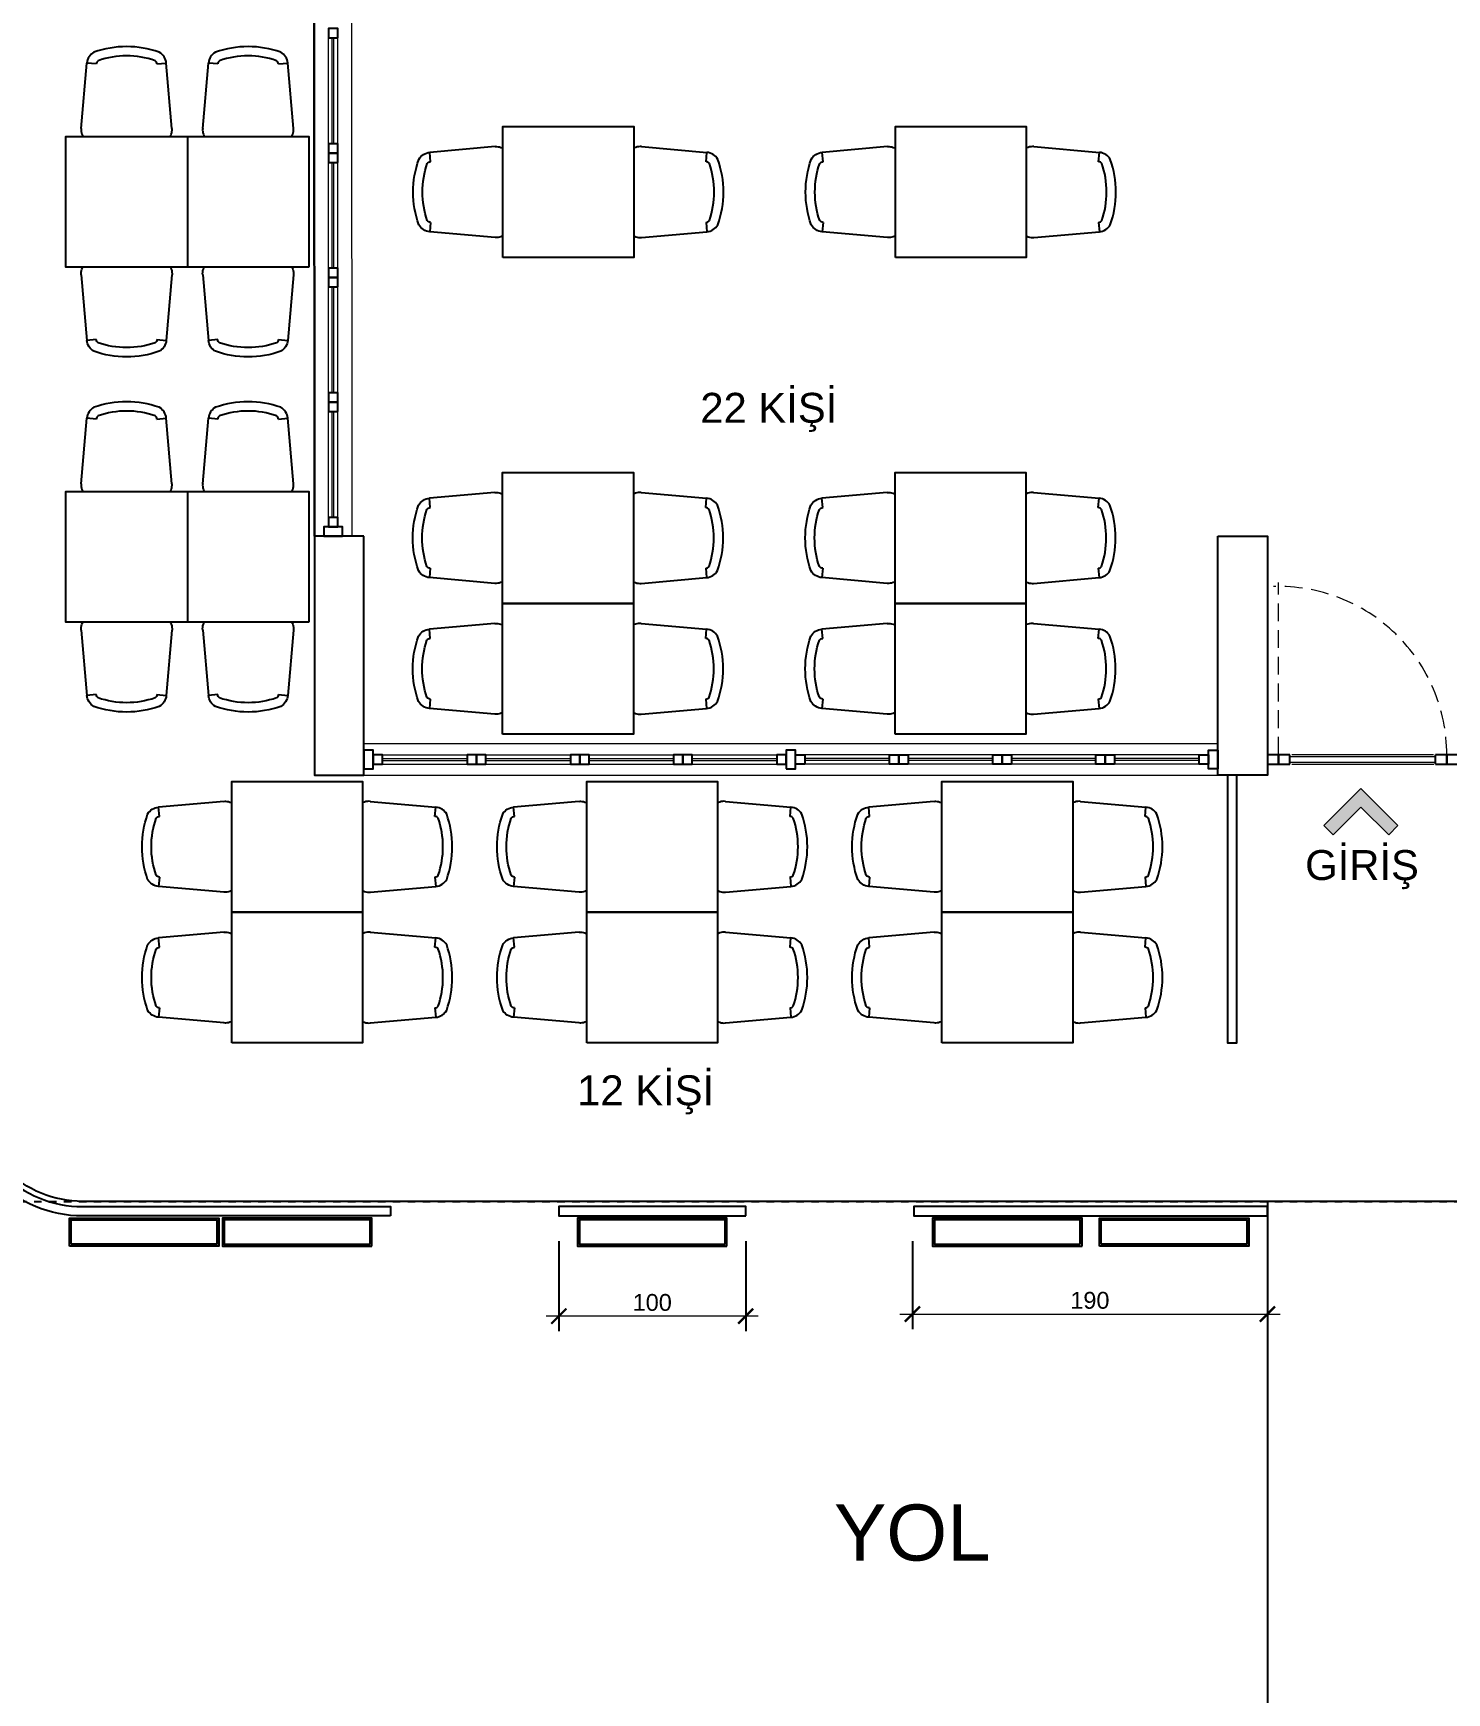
# Model space of a CAD drawing. Header units: millimetres. Extents: x 863 to 22635, y -482 to 12118.
# Drawn here: x 15304 to 16060, y 2683 to 3571 of the extents above; entities that cross this region are included whole.
import ezdxf

# ---------------------------------------------------------------- set-up
doc = ezdxf.new("R2010")
doc.units = ezdxf.units.MM
doc.set_wipeout_variables(frame=1)
doc.header["$PDMODE"] = 35
doc.linetypes.add('DASHED2', pattern=[9.525, 6.35, -3.175])
doc.linetypes.add('JIS_02_1.0', pattern=[2, 1, -1])
for name, color, linetype in [('ALUMINIUM_0G', 145, 'Continuous'), ('Existing COLUMN_0G', 63, 'Continuous'), ('Existing WALL_0G', 65, 'Continuous'), ('PAVEMENT OUTSIDE_0G', 25, 'Continuous')]:
    doc.layers.add(name, color=color, linetype=linetype)
for name, color, linetype, lineweight in [('FURNITURE_0G', 53, 'Continuous', 25), ('İNCE', 252, 'Continuous', 15), ('yazi', 150, 'Continuous', 18)]:
    doc.layers.add(name, color=color, linetype=linetype, lineweight=lineweight)
doc.styles.get("Standard").update_dxf_attribs({"font": 'arial.ttf'})
doc.dimstyles.new('gness', dxfattribs={"dimscale": 45, "dimtxt": 0.2, "dimasz": 0.18, "dimexe": 0.18, "dimexo": 0.3, "dimgap": 0.06, "dimtad": 1, "dimtoh": 1, "dimdec": 1, "dimdsep": 46, "dimtxsty": 'Standard', "dimblk": 'ARCHTICK', "dimcen": 0.09, "dimdle": 0.15, "dimclrd": 144, "dimclre": 152, "dimclrt": 150, "dimadec": 0, "dimazin": 3, "dimtfac": 1, "dimtdec": 1, "dimtofl": 0, "dimtmove": 0, "dimatfit": 3, "dimldrblk": 'ARCHTICK', "dimfxl": 1, "dimtolj": 1, "dimtzin": 0, "dimlwd": 5, "dimarcsym": 0})

# ---------------------------------------------------------------- blocks, each defined once
blk = doc.blocks.new('A$C653B2E3B')
at = {"color": 0}
blk.add_wipeout([(0, 411.3), (5.4, 439.3), (24.3, 466.6), (39.4, 477.3), (60.5, 484.9), (75, 486.3), (113, 483.3), (431.5, 455.4), (449.2, 451.7), (465.4, 443.9), (482.3, 429.1), (490.1, 417.9), (502.6, 377.7), (510.3, 344.8), (516.3, 307.8), (519.3, 276.3), (520.3, 243.2), (519, 206), (515.5, 172.7), (508.2, 131.4), (501.6, 104.9), (490.1, 68.4), (479.8, 54.4), (465.4, 42.4), (441.3, 32.4), (431.5, 30.9), (81.5, 0.3), (61.3, 1.3), (38.8, 9.3), (24.3, 19.7), (12.9, 32.9), (4.6, 49.2), (0, 75)], dxfattribs=at).dxf.layer = 'FURNITURE_0G'
at = {"layer": 'FURNITURE_0G', "color": 0}
for p, q in [((81.5, 486), (431.5, 455.4)), ((427.2, 405.6), (431.5, 455.4)), ((0, 411.3), (0, 243.2)), ((0, 75), (0, 243.2)), ((81.5, 0.3), (431.5, 30.9)), ((427.2, 80.7), (431.5, 30.9))]:
    blk.add_line(p, q, dxfattribs=at)
for centre, radius, start, end in [((75, 411.3), 75, 85, 180), ((425, 380.7), 75, 29.76982, 85), ((425, 380.7), 25, 37.48739, 85), ((0, 243.2), 470.3, 0, 18.95114), ((0, 243.2), 520.3, 0, 19.62615), ((0, 243.2), 470.3, 341.04886, 0), ((0, 243.2), 520.3, 340.37385, 0), ((425, 105.6), 25, 275, 322.51261), ((75, 75), 75, 180, 275), ((425, 105.6), 75, 275, 330.23018)]:
    blk.add_arc(centre, radius, start, end, dxfattribs=at)
blk = doc.blocks.new('221026_70X70-MASA-CIFT')
at = {"layer": 'FURNITURE_0G', "color": 0, "linetype": 'ByBlock', "yscale": 0.1, "zscale": 0.1, "rotation": 270}
for p, xscale in [((-24.32, 31), -0.1), ((-24.32, -31), 0.1)]:
    blk.add_blockref('A$C653B2E3B', p, dxfattribs=dict(at, xscale=xscale))
at = {"color": 0, "linetype": 'ByBlock'}
blk.add_wipeout([(-35, 35), (35, 35), (35, -35), (-35, -35)], dxfattribs=at).dxf.layer = 'FURNITURE_0G'
at = {"layer": 'FURNITURE_0G', "color": 0, "linetype": 'ByBlock'}
blk.add_lwpolyline([(-35, 35), (35, 35), (35, -35), (-35, -35)], close=True, dxfattribs=at)
blk = doc.blocks.new('221026_65X70-MASA-CIFT')
at = {"layer": 'FURNITURE_0G', "color": 0, "linetype": 'ByBlock', "yscale": 0.1000000000000001, "rotation": 90}
for p, xscale, zscale in [((24.32, 31), 0.1000000000000001, 0.1000000000000001), ((24.32, -31), -0.1000000000000001, 0.1)]:
    blk.add_blockref('A$C653B2E3B', p, dxfattribs=dict(at, xscale=xscale, zscale=zscale))
at = {"color": 0, "linetype": 'ByBlock'}
blk.add_wipeout([(32.5, -35), (-32.5, -35), (-32.5, 35), (32.5, 35)], dxfattribs=at).dxf.layer = 'FURNITURE_0G'
at = {"layer": 'FURNITURE_0G', "color": 0, "linetype": 'ByBlock'}
blk.add_lwpolyline([(32.5, -35), (-32.5, -35), (-32.5, 35), (32.5, 35)], close=True, dxfattribs=at)
blk = doc.blocks.new('_ArchTick')
at = {"color": 0, "linetype": 'ByBlock', "const_width": 0.15}
blk.add_lwpolyline([(-0.5, -0.5), (0.5, 0.5)], dxfattribs=at)
blk = doc.blocks.new('*D590')
at = {"color": 152, "lineweight": -2, "transparency": 16777216}
for p, q in [((15774.05, 2924.38), (15774.05, 2877.29)), ((15964.04, 2924.38), (15964.04, 2877.29))]:
    blk.add_line(p, q, dxfattribs=at)
at = {"color": 144, "linetype": 'Continuous', "lineweight": 5, "transparency": 16777216}
blk.add_line((15767.3, 2885.39), (15970.79, 2885.39), dxfattribs=at)
at = {"layer": 'Defpoints', "color": 0, "transparency": 16777216}
for p in [(15774.05, 2937.88), (15964.04, 2937.88), (15964.04, 2885.39)]:
    blk.add_point(p, dxfattribs=at)
at = {"color": 144, "lineweight": 5, "transparency": 16777216, "xscale": 8.1, "yscale": 8.1, "zscale": 8.1, "rotation": 180}
blk.add_blockref('_ArchTick', (15774.05, 2885.39), dxfattribs=at)
at = {"color": 144, "lineweight": 5, "transparency": 16777216, "xscale": 8.1, "yscale": 8.1, "zscale": 8.1}
blk.add_blockref('_ArchTick', (15964.04, 2885.39), dxfattribs=at)
at = {"color": 150, "transparency": 16777216, "insert": (15869.04, 2892.68), "char_height": 9, "attachment_point": 5, "bg_fill": 3, "box_fill_scale": 1.1, "bg_fill_color": 256, "bg_fill_true_color": 13158600, "bg_fill_transparency": 0}
blk.add_mtext('\\A1;190', dxfattribs=at)
blk = doc.blocks.new('*D591')
at = {"color": 152, "lineweight": -2, "transparency": 16777216}
for p, q in [((15584.85, 2924.38), (15584.85, 2876.16)), ((15684.85, 2924.38), (15684.85, 2876.16))]:
    blk.add_line(p, q, dxfattribs=at)
at = {"color": 144, "linetype": 'Continuous', "lineweight": 5, "transparency": 16777216}
blk.add_line((15691.6, 2884.26), (15578.1, 2884.26), dxfattribs=at)
at = {"layer": 'Defpoints', "color": 0, "transparency": 16777216}
for p in [(15584.85, 2937.88), (15684.85, 2937.88), (15584.85, 2884.26)]:
    blk.add_point(p, dxfattribs=at)
at = {"color": 144, "lineweight": 5, "transparency": 16777216, "xscale": 8.1, "yscale": 8.1, "zscale": 8.1, "rotation": 180}
blk.add_blockref('_ArchTick', (15584.85, 2884.26), dxfattribs=at)
at = {"color": 144, "lineweight": 5, "transparency": 16777216, "xscale": 8.1, "yscale": 8.1, "zscale": 8.1}
blk.add_blockref('_ArchTick', (15684.85, 2884.26), dxfattribs=at)
at = {"color": 150, "transparency": 16777216, "insert": (15634.85, 2891.56), "char_height": 9, "attachment_point": 5, "bg_fill": 3, "box_fill_scale": 1.1, "bg_fill_color": 256, "bg_fill_true_color": 13158600, "bg_fill_transparency": 0}
blk.add_mtext('\\A1;100', dxfattribs=at)

msp = doc.modelspace()

# ---------------------------------------------------------------- hatches: boundary and pattern name
at = {"layer": 'yazi', "linetype": 'Continuous'}
h = msp.add_hatch(color=256, dxfattribs=at)
h.dxf.hatch_style = 1
h.paths.add_polyline_path([(15999.25, 3141.83), (15994.3, 3146.78), (16014.1, 3166.58), (16033.9, 3146.78), (16028.95, 3141.83), (16014.1, 3156.68)])

# ---------------------------------------------------------------- linework, layer by layer
at = {"color": 251, "linetype": 'Continuous', "lineweight": 30, "ltscale": 1.5}
msp.add_line((15454.04, 3301.66), (15453.98, 3895.57), dxfattribs=at)
at = {"color": 251, "linetype": 'Continuous', "lineweight": 20, "ltscale": 10}
for p, q in [((15461.54, 3511.59), (15461.54, 3568.23)), ((15466.54, 3511.59), (15466.54, 3568.23)), ((15461.54, 3444.95), (15461.54, 3501.59)), ((15466.54, 3444.95), (15466.54, 3501.59)), ((15461.54, 3378.31), (15461.54, 3434.95)), ((15466.54, 3378.31), (15466.54, 3434.95)), ((15461.54, 3311.66), (15461.54, 3368.31)), ((15466.54, 3311.66), (15466.54, 3368.31)), ((15480.54, 3190.66), (15937.54, 3190.66)), ((15490.54, 3184.66), (15535.79, 3184.66)), ((15490.54, 3179.66), (15535.79, 3179.66)), ((15545.79, 3184.66), (15591.04, 3184.66)), ((15545.79, 3179.66), (15591.04, 3179.66)), ((15601.04, 3184.66), (15646.29, 3184.66)), ((15601.04, 3179.66), (15646.29, 3179.66)), ((15656.29, 3184.66), (15701.54, 3184.66)), ((15656.29, 3179.66), (15701.54, 3179.66)), ((15761.79, 3184.66), (15716.54, 3184.66)), ((15761.79, 3179.66), (15716.54, 3179.66)), ((15817.04, 3184.66), (15771.79, 3184.66)), ((15817.04, 3179.66), (15771.79, 3179.66)), ((15872.29, 3184.66), (15827.04, 3184.66)), ((15872.29, 3179.66), (15827.04, 3179.66)), ((15927.54, 3184.66), (15882.29, 3184.66)), ((15927.54, 3179.66), (15882.29, 3179.66)), ((15480.54, 3173.66), (15937.54, 3173.66))]:
    msp.add_line(p, q, dxfattribs=at)
at = {"color": 251, "linetype": 'DASHED2', "lineweight": 20, "ltscale": 1.5}
msp.add_line((15970.04, 3184.66), (15970.04, 3276.88), dxfattribs=at)
at = {"color": 251, "linetype": 'Continuous', "lineweight": 20, "ltscale": 10}
for points in [[(15473.71, 3895.58), (15474.04, 3301.66)], [(15977.12, 3179.66), (16053.01, 3179.66)], [(16052.94, 3184.66), (15977.19, 3184.66)]]:
    msp.add_lwpolyline(points, dxfattribs=at)
at = {"color": 251, "linetype": 'DASHED2', "lineweight": 20, "ltscale": 1.5}
msp.add_arc((15969.96, 3184.63), 90.08, 0.02168, 91.73131, dxfattribs=at)
at = {"layer": 'ALUMINIUM_0G'}
for p, q in [((15976.04, 3179.66), (15976.04, 3184.66)), ((16054.04, 3179.66), (16054.04, 3184.66))]:
    msp.add_line(p, q, dxfattribs=at)
for points in [[(15466.54, 3568.23), (15466.54, 3573.23), (15461.54, 3573.23), (15461.54, 3568.23)], [(15466.54, 3506.59), (15466.54, 3511.59), (15461.54, 3511.59), (15461.54, 3506.59)], [(15466.54, 3501.59), (15466.54, 3506.59), (15461.54, 3506.59), (15461.54, 3501.59)], [(15466.54, 3439.95), (15466.54, 3444.95), (15461.54, 3444.95), (15461.54, 3439.95)], [(15466.54, 3434.95), (15466.54, 3439.95), (15461.54, 3439.95), (15461.54, 3434.95)], [(15466.54, 3373.31), (15466.54, 3378.31), (15461.54, 3378.31), (15461.54, 3373.31)], [(15466.54, 3368.31), (15466.54, 3373.31), (15461.54, 3373.31), (15461.54, 3368.31)], [(15469.04, 3301.66), (15469.04, 3306.66), (15459.04, 3306.66), (15459.04, 3301.66)], [(15466.54, 3306.66), (15466.54, 3311.66), (15461.54, 3311.66), (15461.54, 3306.66)], [(15480.54, 3177.16), (15485.54, 3177.16), (15485.54, 3187.16), (15480.54, 3187.16)], [(15485.54, 3179.66), (15490.54, 3179.66), (15490.54, 3184.66), (15485.54, 3184.66)], [(15535.79, 3179.66), (15540.79, 3179.66), (15540.79, 3184.66), (15535.79, 3184.66)], [(15540.79, 3179.66), (15545.79, 3179.66), (15545.79, 3184.66), (15540.79, 3184.66)], [(15591.04, 3179.66), (15596.04, 3179.66), (15596.04, 3184.66), (15591.04, 3184.66)], [(15596.04, 3179.66), (15601.04, 3179.66), (15601.04, 3184.66), (15596.04, 3184.66)], [(15646.29, 3179.66), (15651.29, 3179.66), (15651.29, 3184.66), (15646.29, 3184.66)], [(15651.29, 3179.66), (15656.29, 3179.66), (15656.29, 3184.66), (15651.29, 3184.66)], [(15701.54, 3179.66), (15706.54, 3179.66), (15706.54, 3184.66), (15701.54, 3184.66)], [(15706.54, 3177.16), (15711.54, 3177.16), (15711.54, 3187.16), (15706.54, 3187.16)], [(15716.54, 3179.66), (15711.54, 3179.66), (15711.54, 3184.66), (15716.54, 3184.66)], [(15766.79, 3179.66), (15761.79, 3179.66), (15761.79, 3184.66), (15766.79, 3184.66)], [(15771.79, 3179.66), (15766.79, 3179.66), (15766.79, 3184.66), (15771.79, 3184.66)], [(15822.04, 3179.66), (15817.04, 3179.66), (15817.04, 3184.66), (15822.04, 3184.66)], [(15827.04, 3179.66), (15822.04, 3179.66), (15822.04, 3184.66), (15827.04, 3184.66)], [(15877.29, 3179.66), (15872.29, 3179.66), (15872.29, 3184.66), (15877.29, 3184.66)], [(15882.29, 3179.66), (15877.29, 3179.66), (15877.29, 3184.66), (15882.29, 3184.66)], [(15932.54, 3179.66), (15927.54, 3179.66), (15927.54, 3184.66), (15932.54, 3184.66)], [(15937.54, 3177.16), (15932.54, 3177.16), (15932.54, 3187.16), (15937.54, 3187.16)], [(15970.04, 3179.66), (15970.04, 3184.66), (15964.04, 3184.66), (15964.04, 3179.66)]]:
    msp.add_lwpolyline(points, close=True, dxfattribs=at)
for points in [[(15976.04, 3184.66), (15970.04, 3184.66), (15970.04, 3179.66), (15976.04, 3179.66)], [(16054.04, 3179.66), (16060.04, 3179.66), (16060.04, 3184.66), (16054.04, 3184.66)], [(16066.04, 3184.66), (16060.04, 3184.66), (16060.04, 3179.66), (16066.04, 3179.66)]]:
    msp.add_lwpolyline(points, dxfattribs=at)
at = {"layer": 'Existing COLUMN_0G'}
for points in [[(15480.54, 3301.66), (15454.04, 3301.66), (15454.04, 3173.66), (15480.54, 3173.66)], [(15937.54, 3301.66), (15964.04, 3301.66), (15964.04, 3173.66), (15937.54, 3173.66)]]:
    msp.add_lwpolyline(points, close=True, dxfattribs=at)
at = {"layer": 'Existing WALL_0G', "linetype": 'JIS_02_1.0', "ltscale": 4}
msp.add_lwpolyline([(15454.04, 4120.66), (15272.04, 4120.66), (15272.04, 2945.66), (17043.04, 2945.66), (17043.04, 3173.66), (16976.54, 3173.66)], dxfattribs=at)
at = {"layer": 'İNCE', "color": 150, "linetype": 'Continuous', "lineweight": 20, "ltscale": 10}
for p, q in [((15463.54, 3511.59), (15463.54, 3568.23)), ((15464.54, 3511.59), (15464.54, 3568.23)), ((15463.54, 3444.95), (15463.54, 3501.59)), ((15464.54, 3444.95), (15464.54, 3501.59)), ((15463.54, 3378.31), (15463.54, 3434.95)), ((15464.54, 3378.31), (15464.54, 3434.95)), ((15463.54, 3311.66), (15463.54, 3368.31)), ((15464.54, 3311.66), (15464.54, 3368.31)), ((15490.54, 3182.66), (15535.79, 3182.66)), ((15490.54, 3181.66), (15535.79, 3181.66)), ((15545.79, 3182.66), (15591.04, 3182.66)), ((15545.79, 3181.66), (15591.04, 3181.66)), ((15601.04, 3182.66), (15646.29, 3182.66)), ((15601.04, 3181.66), (15646.29, 3181.66)), ((15656.29, 3182.66), (15701.54, 3182.66)), ((15656.29, 3181.66), (15701.54, 3181.66)), ((15761.79, 3182.66), (15716.54, 3182.66)), ((15761.79, 3181.66), (15716.54, 3181.66)), ((15817.04, 3182.66), (15771.79, 3182.66)), ((15817.04, 3181.66), (15771.79, 3181.66)), ((15872.29, 3182.66), (15827.04, 3182.66)), ((15872.29, 3181.66), (15827.04, 3181.66)), ((15927.54, 3182.66), (15882.29, 3182.66)), ((15927.54, 3181.66), (15882.29, 3181.66)), ((15976.04, 3183.66), (16054.04, 3183.66)), ((15976.04, 3180.66), (16054.04, 3180.66))]:
    msp.add_line(p, q, dxfattribs=at)
at = {"layer": 'PAVEMENT OUTSIDE_0G', "color": 251}
msp.add_lwpolyline([(16960.04, 3212.66), (16985.04, 3212.66, -0.414214), (17043.04, 3154.66), (17043.04, 3003.66, -0.414214), (16985.04, 2945.66), (15330.04, 2945.66), (15330.04, 2945.66), (15330.04, 2945.66), (15330.04, 2945.66), (15330.04, 2945.66), (15330.04, 2945.66, -0.414214), (15272.04, 3003.66), (15272.04, 4062.66, -0.414214), (15330.04, 4120.66), (15454.04, 4120.66)], format="xyb", dxfattribs=at)
for points in [[(15947.74, 3173.66), (15942.74, 3173.66), (15942.74, 3030.43), (15947.74, 3030.43)], [(15684.85, 2937.88), (15684.85, 2942.88), (15584.85, 2942.88), (15584.85, 2937.88)], [(15964.04, 2937.88), (15964.04, 2942.88), (15774.85, 2942.88), (15774.85, 2937.88)], [(15322.95, 2921.73), (15322.95, 2936.73), (15402.95, 2936.73), (15402.95, 2921.73)], [(15323.95, 2922.73), (15323.95, 2935.73), (15401.95, 2935.73), (15401.95, 2922.73)], [(15484.85, 2921.73), (15484.85, 2936.73), (15404.85, 2936.73), (15404.85, 2921.73)], [(15483.85, 2922.73), (15483.85, 2935.73), (15405.85, 2935.73), (15405.85, 2922.73)], [(15674.85, 2921.73), (15674.85, 2936.73), (15594.85, 2936.73), (15594.85, 2921.73)], [(15673.85, 2922.73), (15673.85, 2935.73), (15595.85, 2935.73), (15595.85, 2922.73)], [(15864.85, 2921.73), (15864.85, 2936.73), (15784.85, 2936.73), (15784.85, 2921.73)], [(15863.85, 2922.73), (15863.85, 2935.73), (15785.85, 2935.73), (15785.85, 2922.73)], [(15874.11, 2921.73), (15874.11, 2936.73), (15954.11, 2936.73), (15954.11, 2921.73)], [(15875.11, 2922.73), (15875.11, 2935.73), (15953.11, 2935.73), (15953.11, 2922.73)]]:
    msp.add_lwpolyline(points, close=True, dxfattribs=at)
msp.add_lwpolyline([(15494.85, 2937.88), (15330.04, 2937.88, -0.414214), (15264.25, 3003.66), (15264.25, 3150.43), (15269.25, 3150.43), (15269.25, 3003.66, 0.414214), (15330.04, 2942.88), (15494.85, 2942.88)], format="xyb", close=True, dxfattribs=at)
msp.add_lwpolyline([(15964.04, 2945.66), (15964.04, 2945.66), (15964.04, 2598.66)], dxfattribs=at)
at = {"layer": 'yazi', "linetype": 'Continuous'}
msp.add_lwpolyline([(15999.25, 3141.83), (15994.3, 3146.78), (16014.1, 3166.58), (16033.9, 3146.78), (16028.95, 3141.83), (16014.1, 3156.68)], close=True, dxfattribs=at)

# ---------------------------------------------------------------- texts
for s, p in [('22 KİŞİ', (15660.58, 3362.29)), ('GİRİŞ', (15984.24, 3117.64)), ('12 KİŞİ', (15594.67, 2997.11))]:
    msp.add_text(s, height=16, dxfattribs=at).set_placement(p)
at = {"layer": 'yazi', "linetype": 'Continuous', "insert": (15732.14, 2768.28), "char_height": 30, "width": 116.5396, "attachment_point": 4}
msp.add_mtext('\\A1;YOL', dxfattribs=at)

# ---------------------------------------------------------------- next in the draw order: block references
at = {"layer": 'FURNITURE_0G'}
for p in [(15418.58, 3480.54), (15418.58, 3290.54)]:
    msp.add_blockref('221026_65X70-MASA-CIFT', p, dxfattribs=at)
at = {"layer": 'FURNITURE_0G', "rotation": 90}
for p in [(15589.95, 3485.74), (15799.95, 3485.74), (15589.78, 3300.66), (15799.78, 3300.66), (15444.85, 3135.43), (15634.85, 3135.43), (15824.85, 3135.43)]:
    msp.add_blockref('221026_70X70-MASA-CIFT', p, dxfattribs=at)

# ---------------------------------------------------------------- next in the draw order: dimensions: what is measured, and where the dimension line sits
for base, p1, p2, picture, middle in [((15584.85, 2884.26), (15684.85, 2937.88), (15584.85, 2937.88), '*D591', (15634.85, 2891.56)), ((15964.04, 2885.39), (15774.05, 2937.88), (15964.04, 2937.88), '*D590', (15869.04, 2892.68))]:
    dim = msp.add_linear_dim(base=base, p1=p1, p2=p2, dimstyle='gness', override={"dimfxl": 6, "dimfxlon": 1, "dimtfill": 1})
    dim.commit()
    dim.dimension.update_dxf_attribs({"geometry": picture, "text_midpoint": middle})

# ---------------------------------------------------------------- next in the draw order: block references
at = {"layer": 'FURNITURE_0G'}
for p in [(15353.58, 3480.54), (15353.58, 3290.54)]:
    msp.add_blockref('221026_65X70-MASA-CIFT', p, dxfattribs=at)
at = {"layer": 'FURNITURE_0G', "rotation": 90}
for p in [(15589.78, 3230.66), (15799.78, 3230.66), (15444.85, 3065.43), (15634.85, 3065.43), (15824.85, 3065.43)]:
    msp.add_blockref('221026_70X70-MASA-CIFT', p, dxfattribs=at)

doc.saveas('drawing.dxf')
